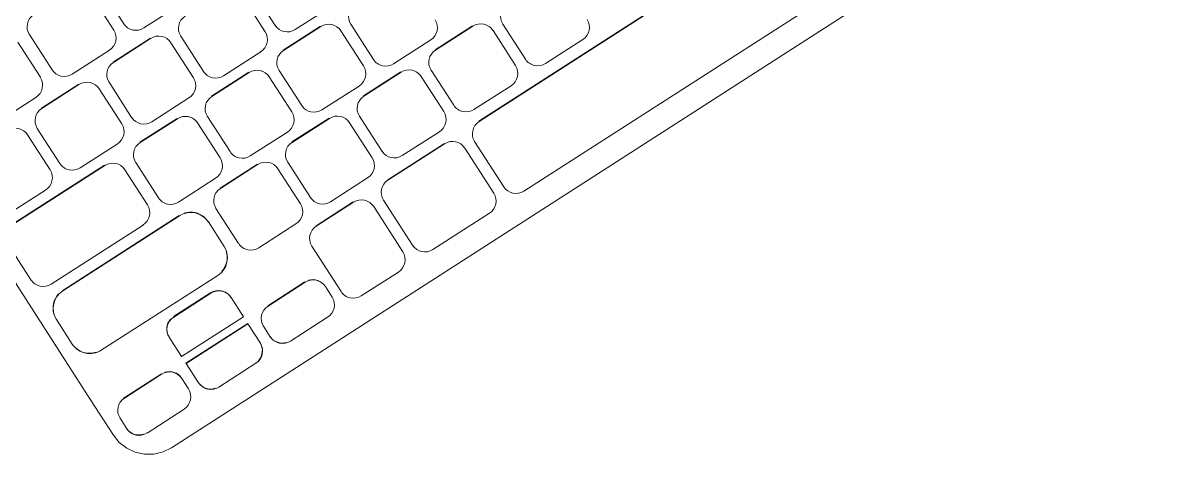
# Model space of a CAD drawing. Header units: metres. Extents: x -71 to 881, y -503 to 661.
# Drawn here: x 188.1695 to 188.4404, y 524.2229 to 524.3258 of the extents above; entities that cross this region are included whole.
import ezdxf

# ---------------------------------------------------------------- set-up
doc = ezdxf.new("R2010")
doc.units = ezdxf.units.M
doc.layers.add('07. Mobiliário', color=51, linetype='Continuous', lineweight=5)

msp = doc.modelspace()

# ---------------------------------------------------------------- linework, layer by layer
at = {"layer": '07. Mobiliário', "lineweight": 5}
for p, q in [((188.2049, 524.22448), (188.44039, 524.37596)), ((188.35553, 524.3521), (188.27812, 524.30231)), ((188.27817, 524.30222), (188.35558, 524.35202)), ((188.19354, 524.32556), (188.18815, 524.33394)), ((188.22958, 524.32516), (188.22419, 524.33355)), ((188.36624, 524.33544), (188.28887, 524.28567)), ((188.18582, 524.33238), (188.19118, 524.32404)), ((188.22186, 524.33199), (188.22722, 524.32365)), ((188.20719, 524.33021), (188.19836, 524.32453)), ((188.24323, 524.32982), (188.2344, 524.32414)), ((188.24762, 524.32541), (188.24756, 524.32549)), ((188.25301, 524.31703), (188.24762, 524.32541)), ((188.28382, 524.32548), (188.28376, 524.32556)), ((188.28921, 524.3171), (188.28382, 524.32548)), ((188.17108, 524.32295), (188.17102, 524.32304)), ((188.17647, 524.31457), (188.17108, 524.32295)), ((188.20712, 524.32256), (188.20706, 524.32265)), ((188.21251, 524.31418), (188.20712, 524.32256)), ((188.24041, 524.32497), (188.23154, 524.31926)), ((188.23159, 524.31918), (188.24046, 524.32488)), ((188.24523, 524.32394), (188.24529, 524.32385)), ((188.24529, 524.32385), (188.25065, 524.31551)), ((188.27661, 524.32504), (188.26774, 524.31933)), ((188.26779, 524.31925), (188.27666, 524.32495)), ((188.28143, 524.32401), (188.28149, 524.32393)), ((188.28149, 524.32393), (188.28685, 524.31558)), ((188.13024, 524.32207), (188.18567, 524.23589)), ((188.16832, 524.32113), (188.17369, 524.31279)), ((188.19991, 524.32212), (188.19104, 524.31642)), ((188.19109, 524.31633), (188.19996, 524.32204)), ((188.20473, 524.32109), (188.20479, 524.32101)), ((188.20479, 524.32101), (188.21015, 524.31267)), ((188.26666, 524.32168), (188.25783, 524.316)), ((188.30286, 524.32175), (188.29403, 524.31607)), ((188.19012, 524.31923), (188.18129, 524.31355)), ((188.22616, 524.31884), (188.21733, 524.31316)), ((188.23054, 524.31442), (188.23049, 524.31451)), ((188.23593, 524.30604), (188.23054, 524.31442)), ((188.26674, 524.3145), (188.26669, 524.31458)), ((188.27213, 524.30612), (188.26674, 524.3145)), ((188.22334, 524.31398), (188.21447, 524.30828)), ((188.21452, 524.30819), (188.22339, 524.3139)), ((188.22816, 524.31296), (188.22821, 524.31287)), ((188.22821, 524.31287), (188.23358, 524.30453)), ((188.25954, 524.31406), (188.25067, 524.30835)), ((188.25072, 524.30827), (188.25959, 524.31397)), ((188.26436, 524.31303), (188.26441, 524.31294)), ((188.26441, 524.31294), (188.26978, 524.3046)), ((188.18284, 524.31114), (188.17397, 524.30544)), ((188.17402, 524.30535), (188.18289, 524.31106)), ((188.18766, 524.31011), (188.18771, 524.31003)), ((188.18771, 524.31003), (188.19308, 524.30169)), ((188.19004, 524.31158), (188.18999, 524.31167)), ((188.19543, 524.3032), (188.19004, 524.31158)), ((188.24959, 524.3107), (188.24076, 524.30502)), ((188.28579, 524.31077), (188.27696, 524.30509)), ((188.17262, 524.30797), (188.15496, 524.29661)), ((188.20909, 524.30785), (188.20026, 524.30217)), ((188.24967, 524.30352), (188.24962, 524.3036)), ((188.20626, 524.303), (188.19739, 524.2973)), ((188.19745, 524.29721), (188.20632, 524.30292)), ((188.21109, 524.30197), (188.21114, 524.30189)), ((188.21114, 524.30189), (188.21651, 524.29355)), ((188.21347, 524.30344), (188.21342, 524.30353)), ((188.21886, 524.29506), (188.21347, 524.30344)), ((188.24246, 524.30307), (188.23359, 524.29737)), ((188.23365, 524.29728), (188.24252, 524.30299)), ((188.24729, 524.30205), (188.24734, 524.30196)), ((188.24734, 524.30196), (188.25271, 524.29362)), ((188.25506, 524.29513), (188.24967, 524.30352)), ((188.17059, 524.29913), (188.17064, 524.29905)), ((188.17064, 524.29905), (188.17601, 524.2907)), ((188.17297, 524.3006), (188.17292, 524.30068)), ((188.17836, 524.29222), (188.17297, 524.3006)), ((188.23251, 524.29972), (188.22368, 524.29403)), ((188.26871, 524.29979), (188.25988, 524.29411)), ((188.19201, 524.29687), (188.18318, 524.29119)), ((188.26991, 524.29703), (188.25642, 524.28835)), ((188.25647, 524.28827), (188.26996, 524.29695)), ((188.27473, 524.296), (188.27479, 524.29592)), ((188.27479, 524.29592), (188.28169, 524.28519)), ((188.27712, 524.29747), (188.27706, 524.29756)), ((188.28405, 524.2867), (188.27712, 524.29747)), ((188.189, 524.29185), (188.16709, 524.27776)), ((188.16714, 524.27767), (188.18905, 524.29176)), ((188.19376, 524.29083), (188.19381, 524.29075)), ((188.19381, 524.29075), (188.1992, 524.28237)), ((188.1964, 524.29246), (188.19634, 524.29254)), ((188.20179, 524.28408), (188.1964, 524.29246)), ((188.22539, 524.29209), (188.21652, 524.28639)), ((188.21657, 524.2863), (188.22544, 524.29201)), ((188.23021, 524.29106), (188.23027, 524.29098)), ((188.23027, 524.29098), (188.23563, 524.28264)), ((188.2326, 524.29253), (188.23254, 524.29262)), ((188.23799, 524.28415), (188.2326, 524.29253)), ((188.21544, 524.28873), (188.20661, 524.28305)), ((188.25164, 524.28881), (188.24281, 524.28313)), ((188.17494, 524.28589), (188.16611, 524.28021)), ((188.24821, 524.28307), (188.23934, 524.27737)), ((188.2394, 524.27728), (188.24827, 524.28299)), ((188.25304, 524.28204), (188.25309, 524.28196)), ((188.25309, 524.28196), (188.26002, 524.27119)), ((188.25542, 524.28351), (188.25537, 524.2836)), ((188.26235, 524.27274), (188.25542, 524.28351)), ((188.20677, 524.27985), (188.17901, 524.262)), ((188.17906, 524.26191), (188.20682, 524.27977)), ((188.21552, 524.28155), (188.21547, 524.28164)), ((188.22091, 524.27317), (188.21552, 524.28155)), ((188.28063, 524.28037), (188.26717, 524.27172)), ((188.19814, 524.27755), (188.17627, 524.26349)), ((188.21365, 524.27838), (188.21371, 524.2783)), ((188.21371, 524.2783), (188.21747, 524.27246)), ((188.23457, 524.27782), (188.22574, 524.27214)), ((188.17145, 524.26451), (188.16608, 524.27286)), ((188.23835, 524.27253), (188.23829, 524.27261)), ((188.2453, 524.26172), (188.23835, 524.27253)), ((188.25895, 524.26637), (188.25012, 524.26069)), ((188.21594, 524.26558), (188.18819, 524.24773)), ((188.23669, 524.26402), (188.22786, 524.25834)), ((188.22791, 524.25825), (188.23674, 524.26393)), ((188.24151, 524.26299), (188.24156, 524.26291)), ((188.21422, 524.26142), (188.20539, 524.25574)), ((188.20545, 524.25565), (188.21428, 524.26133)), ((188.21904, 524.26039), (188.2191, 524.26031)), ((188.2191, 524.26031), (188.22205, 524.25571)), ((188.24156, 524.26291), (188.24317, 524.2604)), ((188.17754, 524.25504), (188.17749, 524.25512)), ((188.1813, 524.24919), (188.17754, 524.25504)), ((188.22205, 524.25571), (188.20734, 524.24624)), ((188.24211, 524.25559), (188.23328, 524.24991)), ((188.22308, 524.25411), (188.20836, 524.24465)), ((188.20842, 524.24456), (188.22314, 524.25403)), ((188.22308, 524.25411), (188.22314, 524.25403)), ((188.22314, 524.25403), (188.22608, 524.24946)), ((188.22684, 524.25344), (188.22679, 524.25352)), ((188.22845, 524.25094), (188.22684, 524.25344)), ((188.20438, 524.25084), (188.20433, 524.25092)), ((188.20734, 524.24624), (188.20438, 524.25084)), ((188.20842, 524.24456), (188.20836, 524.24465)), ((188.21136, 524.23999), (188.20842, 524.24456)), ((188.22501, 524.24464), (188.21618, 524.23896)), ((188.20253, 524.24211), (188.19368, 524.23642)), ((188.19373, 524.23634), (188.20258, 524.24203)), ((188.20732, 524.24109), (188.20738, 524.241)), ((188.20738, 524.241), (188.20898, 524.23851)), ((188.18567, 524.23589), (188.19108, 524.22748)), ((188.20792, 524.23369), (188.19909, 524.22801)), ((188.19267, 524.23152), (188.19262, 524.2316)), ((188.19426, 524.22904), (188.19267, 524.23152))]:
    msp.add_line(p, q, dxfattribs=at)
at = {"layer": '07. Mobiliário', "lineweight": 5, "flags": 128}
msp.add_lwpolyline([(188.2049, 524.22448), (188.2029, 524.22349), (188.20072, 524.22297), (188.19848, 524.22294), (188.19629, 524.22342), (188.19426, 524.22437), (188.1925, 524.22575), (188.19108, 524.22748)], dxfattribs=at)
at = {"layer": '07. Mobiliário', "lineweight": 5, "extrusion": (0, 0, -1)}
for centre, major_axis, start_param, end_param in [((188.25052, 524.32728), (-0.00291, -0.00187), 0, 1.570796), ((188.28672, 524.32735), (-0.00291, -0.00187), 0, 1.570796), ((188.17398, 524.32482), (0.00291, 0.00187), 3.141593, 4.712389), ((188.19648, 524.32745), (0.00294, 0.00189), 1.570796, 3.141593), ((188.21002, 524.32443), (0.00291, 0.00187), 3.141593, 4.712389), ((188.24234, 524.32196), (0.00294, 0.00189), 4.712389, 6.283185), ((188.26478, 524.3246), (-0.00294, -0.00189), 3.141593, 4.712389), ((188.27854, 524.32203), (-0.00294, -0.00189), 1.570796, 3.141593), ((188.30098, 524.32467), (-0.00294, -0.00189), 3.141593, 4.712389), ((188.18824, 524.32215), (-0.00294, -0.00189), 3.141593, 4.712389), ((188.20184, 524.31912), (0.00294, 0.00189), 4.712389, 6.283185), ((188.22428, 524.32176), (-0.00294, -0.00189), 3.141593, 4.712389), ((188.23252, 524.32706), (-0.00294, -0.00189), 4.712389, 6.283185), ((188.23345, 524.31629), (0.00291, 0.00187), 3.141593, 4.712389), ((188.26965, 524.31637), (-0.00291, -0.00187), 0, 1.570796), ((188.17941, 524.31647), (0.00294, 0.00189), 1.570796, 3.141593), ((188.19295, 524.31345), (0.00291, 0.00187), 3.141593, 4.712389), ((188.22527, 524.31098), (0.00294, 0.00189), 4.712389, 6.283185), ((188.24771, 524.31362), (-0.00294, -0.00189), 3.141593, 4.712389), ((188.25595, 524.31892), (0.00294, 0.00189), 1.570796, 3.141593), ((188.26147, 524.31105), (-0.00294, -0.00189), 1.570796, 3.141593), ((188.28391, 524.31369), (-0.00294, -0.00189), 3.141593, 4.712389), ((188.29215, 524.31899), (0.00294, 0.00189), 1.570796, 3.141593), ((188.17074, 524.31089), (-0.00294, -0.00189), 3.141593, 4.712389), ((188.18477, 524.30814), (0.00294, 0.00189), 4.712389, 6.283185), ((188.20721, 524.31077), (-0.00294, -0.00189), 3.141593, 4.712389), ((188.21545, 524.31608), (0.00294, 0.00189), 1.570796, 3.141593), ((188.21638, 524.30531), (0.00291, 0.00187), 3.141593, 4.712389), ((188.25258, 524.30538), (0.00291, 0.00187), 3.141593, 4.712389), ((188.17588, 524.30247), (-0.00291, -0.00187), 0, 1.570796), ((188.2082, 524.3), (-0.00294, -0.00189), 1.570796, 3.141593), ((188.23064, 524.30264), (0.00294, 0.00189), 0, 1.570796), ((188.23888, 524.30794), (-0.00294, -0.00189), 4.712389, 6.283185), ((188.2444, 524.30007), (0.00294, 0.00189), 4.712389, 6.283185), ((188.26684, 524.30271), (-0.00294, -0.00189), 3.141593, 4.712389), ((188.27508, 524.30801), (0.00294, 0.00189), 1.570796, 3.141593), ((188.1677, 524.29715), (0.00294, 0.00189), 4.712389, 6.283185), ((188.19014, 524.29979), (-0.00294, -0.00189), 3.141593, 4.712389), ((188.19838, 524.30509), (-0.00294, -0.00189), 4.712389, 6.283185), ((188.28002, 524.29934), (-0.00291, -0.00187), 0, 1.570796), ((188.1993, 524.29433), (-0.00291, -0.00187), 0, 1.570796), ((188.2355, 524.2944), (0.00291, 0.00187), 3.141593, 4.712389), ((188.27184, 524.29403), (0.00294, 0.00189), 4.712389, 6.283185), ((188.21356, 524.29165), (-0.00294, -0.00189), 3.141593, 4.712389), ((188.22181, 524.29696), (0.00294, 0.00189), 1.570796, 3.141593), ((188.24976, 524.29173), (-0.00294, -0.00189), 3.141593, 4.712389), ((188.258, 524.29703), (-0.00294, -0.00189), 4.712389, 6.283185), ((188.17306, 524.28881), (-0.00294, -0.00189), 3.141593, 4.712389), ((188.1813, 524.29411), (0.00294, 0.00189), 1.570796, 3.141593), ((188.1909, 524.28888), (0.00291, 0.00187), 4.712389, 6.283185), ((188.22732, 524.28909), (0.00294, 0.00189), 4.712389, 6.283185), ((188.25832, 524.28538), (-0.00291, -0.00187), 0, 1.570796), ((188.21843, 524.28342), (0.00291, 0.00187), 3.141593, 4.712389), ((188.27875, 524.28329), (-0.00294, -0.00189), 3.141593, 4.712389), ((188.28699, 524.28859), (-0.00294, -0.00189), 4.712389, 6.283185), ((188.19626, 524.28047), (-0.00294, -0.00189), 3.141593, 4.712389), ((188.20473, 524.28597), (0.00294, 0.00189), 1.570796, 3.141593), ((188.23269, 524.28074), (-0.00294, -0.00189), 3.141593, 4.712389), ((188.24093, 524.28605), (0.00294, 0.00189), 1.570796, 3.141593), ((188.25015, 524.28007), (-0.00294, -0.00189), 1.570796, 3.141593), ((188.2095, 524.27559), (0.00421, 0.0027), 4.712389, 6.283185), ((188.20945, 524.27568), (-0.00421, -0.0027), 1.832596, 2.879793), ((188.24125, 524.2744), (-0.00291, -0.00187), 0, 1.570796), ((188.21326, 524.26975), (-0.00421, -0.0027), 3.141593, 4.712389), ((188.21321, 524.26984), (-0.00421, -0.0027), 3.403392, 4.45059), ((188.22386, 524.27506), (0.00294, 0.00189), 1.570796, 3.141593), ((188.25708, 524.26929), (0.00294, 0.00189), 0, 1.570796), ((188.26529, 524.27464), (-0.00294, -0.00189), 4.712389, 6.283185), ((188.17439, 524.26641), (0.00294, 0.00189), 1.570796, 3.141593), ((188.23862, 524.26101), (0.00294, 0.00189), 4.712389, 6.283185), ((188.23857, 524.2611), (-0.00294, -0.00189), 1.832596, 3.141593), ((188.18175, 524.25774), (-0.00421, -0.0027), 0, 1.570796), ((188.18169, 524.25782), (-0.00421, -0.0027), 0.261799, 1.308997), ((188.2161, 524.2585), (0.00294, 0.00189), 4.712343, 6.283185), ((188.21615, 524.25841), (-0.00294, -0.00189), 1.570751, 3.141593), ((188.24023, 524.25851), (-0.00294, -0.00189), 3.141593, 4.712389), ((188.24824, 524.26361), (0.00294, 0.00189), 1.570796, 3.141593), ((188.22979, 524.25533), (-0.00294, -0.00189), 0, 1.570796), ((188.20732, 524.25273), (-0.00294, -0.00189), 0, 1.570751), ((188.20727, 524.25282), (-0.00294, -0.00189), 0, 1.308959), ((188.22313, 524.24756), (-0.00294, -0.00189), 3.141593, 4.712389), ((188.22308, 524.24765), (-0.00294, -0.00189), 3.141593, 4.45059), ((188.23134, 524.25291), (0.00294, 0.00189), 1.832596, 3.141593), ((188.2314, 524.25283), (0.00294, 0.00189), 1.570796, 3.141593), ((188.18551, 524.2519), (0.00421, 0.0027), 1.570796, 3.141593), ((188.18545, 524.25198), (-0.00421, -0.0027), 4.974188, 6.021386), ((188.20445, 524.23912), (0.00293, 0.00188), 4.712389, 6.283185), ((188.2044, 524.2392), (0.00293, 0.00188), 4.974188, 6.283185), ((188.21425, 524.24197), (0.00294, 0.00189), 1.832596, 3.141593), ((188.2143, 524.24188), (0.00294, 0.00189), 1.570796, 3.141593), ((188.19561, 524.23341), (-0.00294, -0.00189), 0, 1.570796), ((188.19556, 524.2335), (-0.00294, -0.00189), 1.508034, 1.570796), ((188.20604, 524.23661), (-0.00294, -0.00189), 3.141593, 4.712389), ((188.19715, 524.23102), (0.00294, 0.00189), 1.832596, 3.141593), ((188.19721, 524.23093), (0.00294, 0.00189), 1.570796, 3.141593)]:
    msp.add_ellipse(centre, major_axis=major_axis, ratio=0.992229, start_param=start_param, end_param=end_param, dxfattribs=at)

doc.saveas('drawing.dxf')
